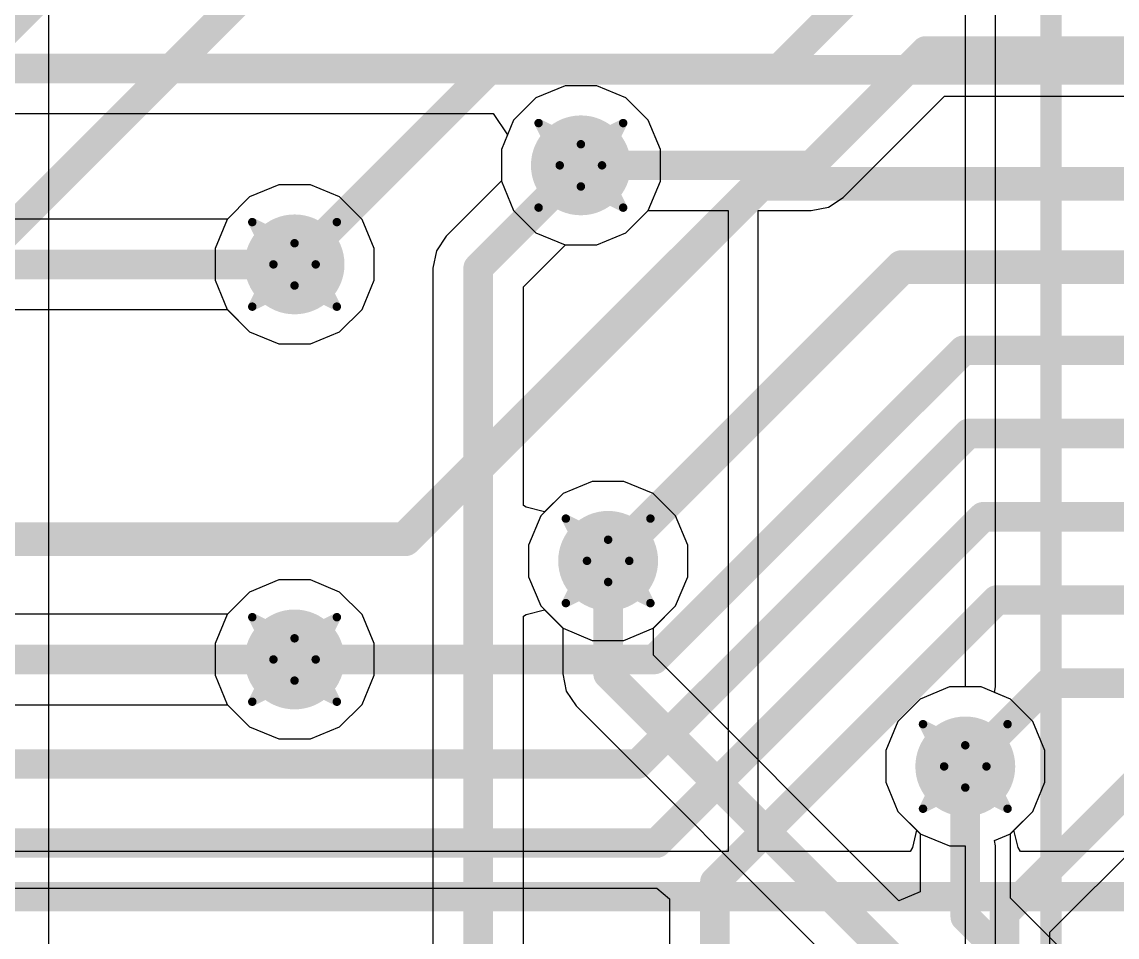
# Model space of a CAD drawing. Header units: inches. Extents: x -3 to 289, y -11 to 89.
# Drawn here: x 54.1 to 60.68, y 19.19 to 24.69 of the extents above; entities that cross this region are included whole.
import ezdxf

# ---------------------------------------------------------------- set-up
doc = ezdxf.new("R2010")
doc.units = ezdxf.units.IN
for name, color, linetype in [('Bottom Layer', 5, 'Continuous'), ('Drill Drawing', 1, 'Continuous'), ('Layer 1', 16, 'Continuous'), ('Layer 2', 76, 'Continuous'), ('Top Layer', 1, 'Continuous'), ('Top Overlay', 2, 'Continuous'), ('Via Holes', 16, 'Continuous')]:
    doc.layers.add(name, color=color, linetype=linetype)

# ---------------------------------------------------------------- blocks, each defined once
blk = doc.blocks.new('693071010811_2')
at = {"layer": 'Top Overlay'}
blk.add_lwpolyline([(-7.025, 7.175, 0.127, 0.127, 0), (-7.025, -4.9439, 0.127, 0.127, 0)], format="xyseb", dxfattribs=at)

msp = doc.modelspace()

# ---------------------------------------------------------------- hatches: boundary and pattern name
at = {"layer": 'Bottom Layer'}
h = msp.add_hatch(color=5, dxfattribs=at)
edge = h.paths.add_edge_path()
edge.add_arc((57.4549, 23.8268), 0.3, 0, 360)
h = msp.add_hatch(color=5, dxfattribs=at)
edge = h.paths.add_edge_path()
edge.add_arc((55.735, 23.2318), 0.3, 0, 360)
h = msp.add_hatch(color=5, dxfattribs=at)
edge = h.paths.add_edge_path()
edge.add_arc((57.6186, 21.4506), 0.3, 0, 360)
h = msp.add_hatch(color=5, dxfattribs=at)
edge = h.paths.add_edge_path()
edge.add_arc((55.735, 20.8583), 0.3, 0, 360)
h = msp.add_hatch(color=5, dxfattribs=at)
edge = h.paths.add_edge_path()
edge.add_arc((59.764, 20.2155), 0.3, 0, 360)
at = {"layer": 'Layer 1'}
h = msp.add_hatch(color=16, dxfattribs=at)
edge = h.paths.add_edge_path()
edge.add_arc((57.4549, 23.8268), 0.3, 0, 360)
h = msp.add_hatch(color=16, dxfattribs=at)
edge = h.paths.add_edge_path()
edge.add_arc((55.735, 23.2318), 0.3, 0, 360)
h = msp.add_hatch(color=16, dxfattribs=at)
edge = h.paths.add_edge_path()
edge.add_arc((57.6186, 21.4506), 0.3, 0, 360)
h = msp.add_hatch(color=16, dxfattribs=at)
edge = h.paths.add_edge_path()
edge.add_arc((55.735, 20.8583), 0.3, 0, 360)
h = msp.add_hatch(color=16, dxfattribs=at)
edge = h.paths.add_edge_path()
edge.add_arc((59.764, 20.2155), 0.3, 0, 360)
at = {"layer": 'Layer 2'}
h = msp.add_hatch(color=76, dxfattribs=at)
edge = h.paths.add_edge_path()
edge.add_arc((57.4549, 23.8268), 0.3, 0, 360)
h = msp.add_hatch(color=76, dxfattribs=at)
edge = h.paths.add_edge_path()
edge.add_arc((55.735, 23.2318), 0.3, 0, 360)
h = msp.add_hatch(color=76, dxfattribs=at)
edge = h.paths.add_edge_path()
edge.add_arc((57.6186, 21.4506), 0.3, 0, 360)
h = msp.add_hatch(color=76, dxfattribs=at)
edge = h.paths.add_edge_path()
edge.add_arc((55.735, 20.8583), 0.3, 0, 360)
h = msp.add_hatch(color=76, dxfattribs=at)
edge = h.paths.add_edge_path()
edge.add_arc((59.764, 20.2155), 0.3, 0, 360)
at = {"layer": 'Top Layer'}
h = msp.add_hatch(color=1, dxfattribs=at)
edge = h.paths.add_edge_path()
edge.add_arc((57.4549, 23.8268), 0.3, 0, 360)
h = msp.add_hatch(color=1, dxfattribs=at)
edge = h.paths.add_edge_path()
edge.add_arc((55.735, 23.2318), 0.3, 0, 360)
h = msp.add_hatch(color=1, dxfattribs=at)
edge = h.paths.add_edge_path()
edge.add_arc((57.6186, 21.4506), 0.3, 0, 360)
h = msp.add_hatch(color=1, dxfattribs=at)
edge = h.paths.add_edge_path()
edge.add_arc((55.735, 20.8583), 0.3, 0, 360)
h = msp.add_hatch(color=1, dxfattribs=at)
edge = h.paths.add_edge_path()
edge.add_arc((59.764, 20.2155), 0.3, 0, 360)
at = {"layer": 'Via Holes'}
h = msp.add_hatch(color=7, dxfattribs=at)
edge = h.paths.add_edge_path()
edge.add_arc((57.4549, 23.8268), 0.15, 0, 360)
h = msp.add_hatch(color=7, dxfattribs=at)
edge = h.paths.add_edge_path()
edge.add_arc((55.735, 23.2318), 0.15, 0, 360)
h = msp.add_hatch(color=7, dxfattribs=at)
edge = h.paths.add_edge_path()
edge.add_arc((57.6186, 21.4506), 0.15, 0, 360)
h = msp.add_hatch(color=7, dxfattribs=at)
edge = h.paths.add_edge_path()
edge.add_arc((55.735, 20.8583), 0.15, 0, 360)
h = msp.add_hatch(color=7, dxfattribs=at)
edge = h.paths.add_edge_path()
edge.add_arc((59.764, 20.2155), 0.15, 0, 360)

# ---------------------------------------------------------------- linework, layer by layer
at = {"layer": 'Bottom Layer'}
for p, q in [((59.0313, 23.6345), (59.6387, 24.2419)), ((59.6387, 24.2419), (66.8904, 24.2419)), ((8.6649, 24.1375), (56.929, 24.1375)), ((56.929, 24.1375), (57.0139, 24.0105)), ((57.0139, 24.0105), (56.9771, 23.9218)), ((56.9771, 23.9218), (56.9771, 23.7318)), ((55.64, 23.7096), (55.4644, 23.6368)), ((55.8301, 23.7096), (55.64, 23.7096)), ((56.0057, 23.6368), (55.8301, 23.7096)), ((56.9771, 23.7318), (57.0499, 23.5561)), ((55.4644, 23.6368), (55.3313, 23.5037)), ((56.1401, 23.5024), (56.0057, 23.6368)), ((58.943, 23.5756), (59.0313, 23.6345)), ((57.0499, 23.5561), (57.1843, 23.4217)), ((57.7256, 23.4217), (57.8587, 23.5549)), ((57.8587, 23.5549), (58.339, 23.5549)), ((58.339, 23.5549), (58.339, 19.7052)), ((58.5202, 19.7052), (58.5202, 23.5549)), ((58.5202, 23.5549), (58.839, 23.5549)), ((58.839, 23.5549), (58.943, 23.5756)), ((55.3313, 23.5037), (16.4567, 23.5037)), ((56.2128, 23.3268), (56.1401, 23.5024)), ((57.1843, 23.4217), (57.3599, 23.349)), ((57.55, 23.349), (57.7256, 23.4217)), ((56.2128, 23.1367), (56.2128, 23.3268)), ((57.3599, 23.349), (57.55, 23.349)), ((56.1401, 22.9611), (56.2128, 23.1367)), ((16.5694, 22.9598), (55.3313, 22.9598)), ((55.3313, 22.9598), (55.4644, 22.8267)), ((56.0057, 22.8267), (56.1401, 22.9611)), ((55.4644, 22.8267), (55.64, 22.754)), ((55.8301, 22.754), (56.0057, 22.8267)), ((55.64, 22.754), (55.8301, 22.754)), ((57.5235, 21.9284), (57.3479, 21.8556)), ((57.7136, 21.9284), (57.5235, 21.9284)), ((57.8892, 21.8556), (57.7136, 21.9284)), ((57.3479, 21.8556), (57.2135, 21.7212)), ((58.0236, 21.7212), (57.8892, 21.8556)), ((57.2135, 21.7212), (57.1408, 21.5456)), ((58.0964, 21.5456), (58.0236, 21.7212)), ((57.1408, 21.5456), (57.1408, 21.3556)), ((58.0964, 21.3556), (58.0964, 21.5456)), ((55.64, 21.3361), (55.4644, 21.2634)), ((55.8301, 21.3361), (55.64, 21.3361)), ((56.0057, 21.2634), (55.8301, 21.3361)), ((57.1408, 21.3556), (57.2135, 21.1799)), ((58.0236, 21.1799), (58.0964, 21.3556)), ((55.4644, 21.2634), (55.33, 21.129)), ((56.1401, 21.129), (56.0057, 21.2634)), ((55.33, 21.129), (55.2572, 20.9534)), ((56.2128, 20.9534), (56.1401, 21.129)), ((57.2135, 21.1799), (57.3479, 21.0455)), ((57.8892, 21.0455), (58.0236, 21.1799)), ((57.3479, 21.0455), (57.5235, 20.9728)), ((57.7136, 20.9728), (57.8892, 21.0455)), ((55.2572, 20.9534), (55.2572, 20.7633)), ((56.2128, 20.7633), (56.2128, 20.9534)), ((57.5235, 20.9728), (57.7136, 20.9728)), ((55.2572, 20.7633), (55.33, 20.5877)), ((56.1401, 20.5877), (56.2128, 20.7633)), ((59.6689, 20.6933), (59.4933, 20.6206)), ((59.859, 20.6933), (59.6689, 20.6933)), ((60.0346, 20.6206), (59.859, 20.6933)), ((59.4933, 20.6206), (59.3589, 20.4862)), ((60.169, 20.4862), (60.0346, 20.6206)), ((55.33, 20.5877), (55.4644, 20.4533)), ((56.0057, 20.4533), (56.1401, 20.5877)), ((59.3589, 20.4862), (59.2862, 20.3106)), ((60.2418, 20.3106), (60.169, 20.4862)), ((55.4644, 20.4533), (55.64, 20.3805)), ((55.8301, 20.3805), (56.0057, 20.4533)), ((55.64, 20.3805), (55.8301, 20.3805)), ((59.2862, 20.3106), (59.2862, 20.1205)), ((60.2418, 20.1205), (60.2418, 20.3106)), ((59.2862, 20.1205), (59.3589, 19.9449)), ((60.169, 19.9449), (60.2418, 20.1205)), ((59.3589, 19.9449), (59.4715, 19.8322)), ((60.0564, 19.8322), (60.169, 19.9449)), ((59.4715, 19.8322), (59.4466, 19.7295)), ((60.0813, 19.7295), (60.0564, 19.8322)), ((58.339, 19.7052), (24.0739, 19.7052)), ((59.4326, 19.7052), (58.5202, 19.7052)), ((59.4466, 19.7295), (59.4326, 19.7052)), ((60.0953, 19.7052), (60.0813, 19.7295)), ((64.4349, 19.7052), (60.0953, 19.7052))]:
    msp.add_line(p, q, dxfattribs=at)
for points in [[(58.6465, 24.4094, 0.1778, 0.1778, 0), (61.1216, 26.8845, 0.1778, 0.1778, 0)], [(58.839, 23.8268, 0.1778, 0.1778, 0), (59.526, 24.5139, 0.1778, 0.1778, 0)], [(59.526, 24.5139, 0.1778, 0.1778, 0), (67.2942, 24.5139, 0.1778, 0.1778, 0)], [(8.2611, 24.4094, 0.1778, 0.1778, 0), (58.6465, 24.4094, 0.1778, 0.1778, 0)], [(57.4549, 23.8268, 0.1778, 0.1778, 0), (58.839, 23.8268, 0.1778, 0.1778, 0)], [(16.4567, 23.2318, 0.1778, 0.1778, 0), (55.735, 23.2318, 0.1778, 0.1778, 0)], [(23.6701, 19.4333, 0.1778, 0.1778, 0), (64.5476, 19.4333, 0.1778, 0.1778, 0)]]:
    msp.add_lwpolyline(points, format="xyseb", dxfattribs=at)
for points in [[(59.4816, 24.5139, 0.0889, 0.0889, 1), (59.5705, 24.5139, 0.0889, 0.0889, 1)], [(59.4816, 24.5139, 0.0889, 0.0889, 1), (59.5705, 24.5139, 0.0889, 0.0889, 1)], [(58.6021, 24.4094, 0.0889, 0.0889, 1), (58.691, 24.4094, 0.0889, 0.0889, 1)], [(58.6021, 24.4094, 0.0889, 0.0889, 1), (58.691, 24.4094, 0.0889, 0.0889, 1)], [(57.4105, 23.8268, 0.0889, 0.0889, 1), (57.4994, 23.8268, 0.0889, 0.0889, 1)], [(58.7945, 23.8268, 0.0889, 0.0889, 1), (58.8834, 23.8268, 0.0889, 0.0889, 1)], [(58.7945, 23.8268, 0.0889, 0.0889, 1), (58.8834, 23.8268, 0.0889, 0.0889, 1)], [(55.6906, 23.2318, 0.0889, 0.0889, 1), (55.7795, 23.2318, 0.0889, 0.0889, 1)]]:
    msp.add_lwpolyline(points, format="xyseb", close=True, dxfattribs=at)
at = {"layer": 'Drill Drawing'}
for points in [[(57.2009, 24.0808, 0.0508, 0.0508, 0), (57.4549, 23.9538, 0.0508, 0.0508, 0)], [(57.2009, 24.0808, 0.0508, 0.0508, 0), (57.3279, 23.8268, 0.0508, 0.0508, 0)], [(57.4549, 23.9538, 0.0508, 0.0508, 0), (57.7089, 24.0808, 0.0508, 0.0508, 0)], [(57.5819, 23.8268, 0.0508, 0.0508, 0), (57.7089, 24.0808, 0.0508, 0.0508, 0)], [(57.2009, 23.5728, 0.0508, 0.0508, 0), (57.3279, 23.8268, 0.0508, 0.0508, 0)], [(57.5819, 23.8268, 0.0508, 0.0508, 0), (57.7089, 23.5728, 0.0508, 0.0508, 0)], [(57.2009, 23.5728, 0.0508, 0.0508, 0), (57.4549, 23.6998, 0.0508, 0.0508, 0)], [(57.4549, 23.6998, 0.0508, 0.0508, 0), (57.7089, 23.5728, 0.0508, 0.0508, 0)], [(55.481, 23.4858, 0.0508, 0.0508, 0), (55.735, 23.3588, 0.0508, 0.0508, 0)], [(55.481, 23.4858, 0.0508, 0.0508, 0), (55.608, 23.2318, 0.0508, 0.0508, 0)], [(55.735, 23.3588, 0.0508, 0.0508, 0), (55.989, 23.4858, 0.0508, 0.0508, 0)], [(55.862, 23.2318, 0.0508, 0.0508, 0), (55.989, 23.4858, 0.0508, 0.0508, 0)], [(55.481, 22.9778, 0.0508, 0.0508, 0), (55.608, 23.2318, 0.0508, 0.0508, 0)], [(55.862, 23.2318, 0.0508, 0.0508, 0), (55.989, 22.9778, 0.0508, 0.0508, 0)], [(55.481, 22.9778, 0.0508, 0.0508, 0), (55.735, 23.1048, 0.0508, 0.0508, 0)], [(55.735, 23.1048, 0.0508, 0.0508, 0), (55.989, 22.9778, 0.0508, 0.0508, 0)], [(57.3646, 21.7046, 0.0508, 0.0508, 0), (57.6186, 21.5776, 0.0508, 0.0508, 0)], [(57.3646, 21.7046, 0.0508, 0.0508, 0), (57.4916, 21.4506, 0.0508, 0.0508, 0)], [(57.6186, 21.5776, 0.0508, 0.0508, 0), (57.8726, 21.7046, 0.0508, 0.0508, 0)], [(57.7456, 21.4506, 0.0508, 0.0508, 0), (57.8726, 21.7046, 0.0508, 0.0508, 0)], [(57.3646, 21.1966, 0.0508, 0.0508, 0), (57.4916, 21.4506, 0.0508, 0.0508, 0)], [(57.7456, 21.4506, 0.0508, 0.0508, 0), (57.8726, 21.1966, 0.0508, 0.0508, 0)], [(57.3646, 21.1966, 0.0508, 0.0508, 0), (57.6186, 21.3236, 0.0508, 0.0508, 0)], [(57.6186, 21.3236, 0.0508, 0.0508, 0), (57.8726, 21.1966, 0.0508, 0.0508, 0)], [(55.481, 21.1123, 0.0508, 0.0508, 0), (55.735, 20.9853, 0.0508, 0.0508, 0)], [(55.481, 21.1123, 0.0508, 0.0508, 0), (55.608, 20.8583, 0.0508, 0.0508, 0)], [(55.735, 20.9853, 0.0508, 0.0508, 0), (55.989, 21.1123, 0.0508, 0.0508, 0)], [(55.862, 20.8583, 0.0508, 0.0508, 0), (55.989, 21.1123, 0.0508, 0.0508, 0)], [(55.481, 20.6043, 0.0508, 0.0508, 0), (55.608, 20.8583, 0.0508, 0.0508, 0)], [(55.862, 20.8583, 0.0508, 0.0508, 0), (55.989, 20.6043, 0.0508, 0.0508, 0)], [(55.481, 20.6043, 0.0508, 0.0508, 0), (55.735, 20.7313, 0.0508, 0.0508, 0)], [(55.735, 20.7313, 0.0508, 0.0508, 0), (55.989, 20.6043, 0.0508, 0.0508, 0)], [(59.51, 20.4695, 0.0508, 0.0508, 0), (59.764, 20.3425, 0.0508, 0.0508, 0)], [(59.51, 20.4695, 0.0508, 0.0508, 0), (59.637, 20.2155, 0.0508, 0.0508, 0)], [(59.764, 20.3425, 0.0508, 0.0508, 0), (60.018, 20.4695, 0.0508, 0.0508, 0)], [(59.891, 20.2155, 0.0508, 0.0508, 0), (60.018, 20.4695, 0.0508, 0.0508, 0)], [(59.51, 19.9615, 0.0508, 0.0508, 0), (59.637, 20.2155, 0.0508, 0.0508, 0)], [(59.891, 20.2155, 0.0508, 0.0508, 0), (60.018, 19.9615, 0.0508, 0.0508, 0)], [(59.51, 19.9615, 0.0508, 0.0508, 0), (59.764, 20.0885, 0.0508, 0.0508, 0)], [(59.764, 20.0885, 0.0508, 0.0508, 0), (60.018, 19.9615, 0.0508, 0.0508, 0)]]:
    msp.add_lwpolyline(points, format="xyseb", dxfattribs=at)
for points in [[(57.1882, 24.0808, 0.0254, 0.0254, 1), (57.2136, 24.0808, 0.0254, 0.0254, 1)], [(57.1882, 24.0808, 0.0254, 0.0254, 1), (57.2136, 24.0808, 0.0254, 0.0254, 1)], [(57.6962, 24.0808, 0.0254, 0.0254, 1), (57.7216, 24.0808, 0.0254, 0.0254, 1)], [(57.6962, 24.0808, 0.0254, 0.0254, 1), (57.7216, 24.0808, 0.0254, 0.0254, 1)], [(57.4422, 23.9538, 0.0254, 0.0254, 1), (57.4676, 23.9538, 0.0254, 0.0254, 1)], [(57.4422, 23.9538, 0.0254, 0.0254, 1), (57.4676, 23.9538, 0.0254, 0.0254, 1)], [(57.3152, 23.8268, 0.0254, 0.0254, 1), (57.3406, 23.8268, 0.0254, 0.0254, 1)], [(57.3152, 23.8268, 0.0254, 0.0254, 1), (57.3406, 23.8268, 0.0254, 0.0254, 1)], [(57.5692, 23.8268, 0.0254, 0.0254, 1), (57.5946, 23.8268, 0.0254, 0.0254, 1)], [(57.5692, 23.8268, 0.0254, 0.0254, 1), (57.5946, 23.8268, 0.0254, 0.0254, 1)], [(57.4422, 23.6998, 0.0254, 0.0254, 1), (57.4676, 23.6998, 0.0254, 0.0254, 1)], [(57.4422, 23.6998, 0.0254, 0.0254, 1), (57.4676, 23.6998, 0.0254, 0.0254, 1)], [(57.1882, 23.5728, 0.0254, 0.0254, 1), (57.2136, 23.5728, 0.0254, 0.0254, 1)], [(57.1882, 23.5728, 0.0254, 0.0254, 1), (57.2136, 23.5728, 0.0254, 0.0254, 1)], [(57.6962, 23.5728, 0.0254, 0.0254, 1), (57.7216, 23.5728, 0.0254, 0.0254, 1)], [(57.6962, 23.5728, 0.0254, 0.0254, 1), (57.7216, 23.5728, 0.0254, 0.0254, 1)], [(55.4683, 23.4858, 0.0254, 0.0254, 1), (55.4937, 23.4858, 0.0254, 0.0254, 1)], [(55.4683, 23.4858, 0.0254, 0.0254, 1), (55.4937, 23.4858, 0.0254, 0.0254, 1)], [(55.9763, 23.4858, 0.0254, 0.0254, 1), (56.0017, 23.4858, 0.0254, 0.0254, 1)], [(55.9763, 23.4858, 0.0254, 0.0254, 1), (56.0017, 23.4858, 0.0254, 0.0254, 1)], [(55.7223, 23.3588, 0.0254, 0.0254, 1), (55.7477, 23.3588, 0.0254, 0.0254, 1)], [(55.7223, 23.3588, 0.0254, 0.0254, 1), (55.7477, 23.3588, 0.0254, 0.0254, 1)], [(55.5953, 23.2318, 0.0254, 0.0254, 1), (55.6207, 23.2318, 0.0254, 0.0254, 1)], [(55.5953, 23.2318, 0.0254, 0.0254, 1), (55.6207, 23.2318, 0.0254, 0.0254, 1)], [(55.8493, 23.2318, 0.0254, 0.0254, 1), (55.8747, 23.2318, 0.0254, 0.0254, 1)], [(55.8493, 23.2318, 0.0254, 0.0254, 1), (55.8747, 23.2318, 0.0254, 0.0254, 1)], [(55.7223, 23.1048, 0.0254, 0.0254, 1), (55.7477, 23.1048, 0.0254, 0.0254, 1)], [(55.7223, 23.1048, 0.0254, 0.0254, 1), (55.7477, 23.1048, 0.0254, 0.0254, 1)], [(55.4683, 22.9778, 0.0254, 0.0254, 1), (55.4937, 22.9778, 0.0254, 0.0254, 1)], [(55.4683, 22.9778, 0.0254, 0.0254, 1), (55.4937, 22.9778, 0.0254, 0.0254, 1)], [(55.9763, 22.9778, 0.0254, 0.0254, 1), (56.0017, 22.9778, 0.0254, 0.0254, 1)], [(55.9763, 22.9778, 0.0254, 0.0254, 1), (56.0017, 22.9778, 0.0254, 0.0254, 1)], [(57.3519, 21.7046, 0.0254, 0.0254, 1), (57.3773, 21.7046, 0.0254, 0.0254, 1)], [(57.3519, 21.7046, 0.0254, 0.0254, 1), (57.3773, 21.7046, 0.0254, 0.0254, 1)], [(57.8599, 21.7046, 0.0254, 0.0254, 1), (57.8853, 21.7046, 0.0254, 0.0254, 1)], [(57.8599, 21.7046, 0.0254, 0.0254, 1), (57.8853, 21.7046, 0.0254, 0.0254, 1)], [(57.6059, 21.5776, 0.0254, 0.0254, 1), (57.6313, 21.5776, 0.0254, 0.0254, 1)], [(57.6059, 21.5776, 0.0254, 0.0254, 1), (57.6313, 21.5776, 0.0254, 0.0254, 1)], [(57.4789, 21.4506, 0.0254, 0.0254, 1), (57.5043, 21.4506, 0.0254, 0.0254, 1)], [(57.4789, 21.4506, 0.0254, 0.0254, 1), (57.5043, 21.4506, 0.0254, 0.0254, 1)], [(57.7329, 21.4506, 0.0254, 0.0254, 1), (57.7583, 21.4506, 0.0254, 0.0254, 1)], [(57.7329, 21.4506, 0.0254, 0.0254, 1), (57.7583, 21.4506, 0.0254, 0.0254, 1)], [(57.6059, 21.3236, 0.0254, 0.0254, 1), (57.6313, 21.3236, 0.0254, 0.0254, 1)], [(57.6059, 21.3236, 0.0254, 0.0254, 1), (57.6313, 21.3236, 0.0254, 0.0254, 1)], [(57.3519, 21.1966, 0.0254, 0.0254, 1), (57.3773, 21.1966, 0.0254, 0.0254, 1)], [(57.3519, 21.1966, 0.0254, 0.0254, 1), (57.3773, 21.1966, 0.0254, 0.0254, 1)], [(57.8599, 21.1966, 0.0254, 0.0254, 1), (57.8853, 21.1966, 0.0254, 0.0254, 1)], [(57.8599, 21.1966, 0.0254, 0.0254, 1), (57.8853, 21.1966, 0.0254, 0.0254, 1)], [(55.4683, 21.1123, 0.0254, 0.0254, 1), (55.4937, 21.1123, 0.0254, 0.0254, 1)], [(55.4683, 21.1123, 0.0254, 0.0254, 1), (55.4937, 21.1123, 0.0254, 0.0254, 1)], [(55.9763, 21.1123, 0.0254, 0.0254, 1), (56.0017, 21.1123, 0.0254, 0.0254, 1)], [(55.9763, 21.1123, 0.0254, 0.0254, 1), (56.0017, 21.1123, 0.0254, 0.0254, 1)], [(55.7223, 20.9853, 0.0254, 0.0254, 1), (55.7477, 20.9853, 0.0254, 0.0254, 1)], [(55.7223, 20.9853, 0.0254, 0.0254, 1), (55.7477, 20.9853, 0.0254, 0.0254, 1)], [(55.5953, 20.8583, 0.0254, 0.0254, 1), (55.6207, 20.8583, 0.0254, 0.0254, 1)], [(55.5953, 20.8583, 0.0254, 0.0254, 1), (55.6207, 20.8583, 0.0254, 0.0254, 1)], [(55.8493, 20.8583, 0.0254, 0.0254, 1), (55.8747, 20.8583, 0.0254, 0.0254, 1)], [(55.8493, 20.8583, 0.0254, 0.0254, 1), (55.8747, 20.8583, 0.0254, 0.0254, 1)], [(55.7223, 20.7313, 0.0254, 0.0254, 1), (55.7477, 20.7313, 0.0254, 0.0254, 1)], [(55.7223, 20.7313, 0.0254, 0.0254, 1), (55.7477, 20.7313, 0.0254, 0.0254, 1)], [(55.4683, 20.6043, 0.0254, 0.0254, 1), (55.4937, 20.6043, 0.0254, 0.0254, 1)], [(55.4683, 20.6043, 0.0254, 0.0254, 1), (55.4937, 20.6043, 0.0254, 0.0254, 1)], [(55.9763, 20.6043, 0.0254, 0.0254, 1), (56.0017, 20.6043, 0.0254, 0.0254, 1)], [(55.9763, 20.6043, 0.0254, 0.0254, 1), (56.0017, 20.6043, 0.0254, 0.0254, 1)], [(59.4973, 20.4695, 0.0254, 0.0254, 1), (59.5227, 20.4695, 0.0254, 0.0254, 1)], [(59.4973, 20.4695, 0.0254, 0.0254, 1), (59.5227, 20.4695, 0.0254, 0.0254, 1)], [(60.0053, 20.4695, 0.0254, 0.0254, 1), (60.0307, 20.4695, 0.0254, 0.0254, 1)], [(60.0053, 20.4695, 0.0254, 0.0254, 1), (60.0307, 20.4695, 0.0254, 0.0254, 1)], [(59.7513, 20.3425, 0.0254, 0.0254, 1), (59.7767, 20.3425, 0.0254, 0.0254, 1)], [(59.7513, 20.3425, 0.0254, 0.0254, 1), (59.7767, 20.3425, 0.0254, 0.0254, 1)], [(59.6243, 20.2155, 0.0254, 0.0254, 1), (59.6497, 20.2155, 0.0254, 0.0254, 1)], [(59.6243, 20.2155, 0.0254, 0.0254, 1), (59.6497, 20.2155, 0.0254, 0.0254, 1)], [(59.8783, 20.2155, 0.0254, 0.0254, 1), (59.9037, 20.2155, 0.0254, 0.0254, 1)], [(59.8783, 20.2155, 0.0254, 0.0254, 1), (59.9037, 20.2155, 0.0254, 0.0254, 1)], [(59.7513, 20.0885, 0.0254, 0.0254, 1), (59.7767, 20.0885, 0.0254, 0.0254, 1)], [(59.7513, 20.0885, 0.0254, 0.0254, 1), (59.7767, 20.0885, 0.0254, 0.0254, 1)], [(59.4973, 19.9615, 0.0254, 0.0254, 1), (59.5227, 19.9615, 0.0254, 0.0254, 1)], [(59.4973, 19.9615, 0.0254, 0.0254, 1), (59.5227, 19.9615, 0.0254, 0.0254, 1)], [(60.0053, 19.9615, 0.0254, 0.0254, 1), (60.0307, 19.9615, 0.0254, 0.0254, 1)], [(60.0053, 19.9615, 0.0254, 0.0254, 1), (60.0307, 19.9615, 0.0254, 0.0254, 1)]]:
    msp.add_lwpolyline(points, format="xyseb", close=True, dxfattribs=at)
at = {"layer": 'Layer 1'}
for p, q in [((57.3599, 24.3046), (57.1843, 24.2318)), ((57.55, 24.3046), (57.3599, 24.3046)), ((57.7256, 24.2318), (57.55, 24.3046)), ((57.1843, 24.2318), (57.0499, 24.0974)), ((57.86, 24.0974), (57.7256, 24.2318)), ((57.0499, 24.0974), (56.9771, 23.9218)), ((57.9327, 23.9218), (57.86, 24.0974)), ((56.9771, 23.9218), (56.9771, 23.7318)), ((57.9327, 23.7318), (57.9327, 23.9218)), ((55.64, 23.7096), (55.4644, 23.6368)), ((55.8301, 23.7096), (55.64, 23.7096)), ((56.0057, 23.6368), (55.8301, 23.7096)), ((56.9771, 23.7318), (57.0499, 23.5561)), ((57.86, 23.5561), (57.9327, 23.7318)), ((55.4644, 23.6368), (55.33, 23.5024)), ((56.1401, 23.5024), (56.0057, 23.6368)), ((57.0499, 23.5561), (57.1843, 23.4217)), ((57.7256, 23.4217), (57.86, 23.5561)), ((55.33, 23.5024), (55.2572, 23.3268)), ((56.2128, 23.3268), (56.1401, 23.5024)), ((57.1843, 23.4217), (57.3599, 23.349)), ((57.55, 23.349), (57.7256, 23.4217)), ((55.2572, 23.3268), (55.2572, 23.1367)), ((56.2128, 23.1367), (56.2128, 23.3268)), ((57.3599, 23.349), (57.55, 23.349)), ((55.2572, 23.1367), (55.33, 22.9611)), ((56.1401, 22.9611), (56.2128, 23.1367)), ((55.33, 22.9611), (55.4644, 22.8267)), ((56.0057, 22.8267), (56.1401, 22.9611)), ((55.4644, 22.8267), (55.64, 22.754)), ((55.8301, 22.754), (56.0057, 22.8267)), ((55.64, 22.754), (55.8301, 22.754)), ((57.5235, 21.9284), (57.3479, 21.8556)), ((57.7136, 21.9284), (57.5235, 21.9284)), ((57.8892, 21.8556), (57.7136, 21.9284)), ((57.3479, 21.8556), (57.2135, 21.7212)), ((58.0236, 21.7212), (57.8892, 21.8556)), ((57.2135, 21.7212), (57.1408, 21.5456)), ((58.0964, 21.5456), (58.0236, 21.7212)), ((57.1408, 21.5456), (57.1408, 21.3556)), ((58.0964, 21.3556), (58.0964, 21.5456)), ((55.64, 21.3361), (55.4644, 21.2634)), ((55.8301, 21.3361), (55.64, 21.3361)), ((56.0057, 21.2634), (55.8301, 21.3361)), ((57.1408, 21.3556), (57.2135, 21.1799)), ((58.0236, 21.1799), (58.0964, 21.3556)), ((55.4644, 21.2634), (55.3313, 21.1302)), ((56.1401, 21.129), (56.0057, 21.2634)), ((55.3313, 21.1302), (52.4795, 21.1302)), ((56.2128, 20.9534), (56.1401, 21.129)), ((57.2135, 21.1799), (57.3467, 21.0468)), ((57.8905, 21.0468), (58.0236, 21.1799)), ((57.3467, 21.0468), (57.3467, 20.771)), ((57.8905, 20.8836), (57.8905, 21.0468)), ((56.2128, 20.7633), (56.2128, 20.9534)), ((59.365, 19.4091), (57.8905, 20.8836)), ((56.1401, 20.5877), (56.2128, 20.7633)), ((57.3467, 20.771), (57.3674, 20.6669)), ((57.3674, 20.6669), (57.4263, 20.5787)), ((59.6689, 20.6933), (59.4933, 20.6206)), ((59.859, 20.6933), (59.6689, 20.6933)), ((60.0346, 20.6206), (59.859, 20.6933)), ((59.4933, 20.6206), (59.3589, 20.4862)), ((60.169, 20.4862), (60.0346, 20.6206)), ((50.5809, 20.5864), (55.3313, 20.5864)), ((55.3313, 20.5864), (55.4644, 20.4533)), ((56.0057, 20.4533), (56.1401, 20.5877)), ((57.4263, 20.5787), (68.5667, 9.4383)), ((59.3589, 20.4862), (59.2862, 20.3106)), ((60.2418, 20.3106), (60.169, 20.4862)), ((55.4644, 20.4533), (55.64, 20.3805)), ((55.8301, 20.3805), (56.0057, 20.4533)), ((55.64, 20.3805), (55.8301, 20.3805)), ((59.2862, 20.3106), (59.2862, 20.1205)), ((60.2418, 20.1205), (60.2418, 20.3106)), ((59.2862, 20.1205), (59.3589, 19.9449)), ((60.169, 19.9449), (60.2418, 20.1205)), ((59.3589, 19.9449), (59.492, 19.8117)), ((60.0359, 19.8117), (60.169, 19.9449)), ((59.492, 19.8117), (59.492, 19.4617)), ((60.0359, 19.424), (60.0359, 19.8117)), ((59.492, 19.4617), (59.365, 19.4091)), ((63.1635, 16.2964), (60.0359, 19.424))]:
    msp.add_line(p, q, dxfattribs=at)
for points in [[(57.6186, 20.771, 0.1778, 0.1778, 0), (57.6186, 21.4506, 0.1778, 0.1778, 0)], [(50.4683, 20.8583, 0.1778, 0.1778, 0), (55.735, 20.8583, 0.1778, 0.1778, 0)], [(57.6186, 20.771, 0.1778, 0.1778, 0), (72.6548, 5.7347, 0.1778, 0.1778, 0)], [(59.764, 19.3114, 0.1778, 0.1778, 0), (59.764, 20.2155, 0.1778, 0.1778, 0)], [(59.764, 19.3114, 0.1778, 0.1778, 0), (72.6294, 6.4459, 0.1778, 0.1778, 0)]]:
    msp.add_lwpolyline(points, format="xyseb", dxfattribs=at)
for points in [[(57.5741, 21.4506, 0.0889, 0.0889, 1), (57.663, 21.4506, 0.0889, 0.0889, 1)], [(55.6906, 20.8583, 0.0889, 0.0889, 1), (55.7795, 20.8583, 0.0889, 0.0889, 1)], [(57.5741, 20.771, 0.0889, 0.0889, 1), (57.663, 20.771, 0.0889, 0.0889, 1)], [(57.5741, 20.771, 0.0889, 0.0889, 1), (57.663, 20.771, 0.0889, 0.0889, 1)], [(59.7195, 20.2155, 0.0889, 0.0889, 1), (59.8084, 20.2155, 0.0889, 0.0889, 1)], [(59.7195, 19.3114, 0.0889, 0.0889, 1), (59.8084, 19.3114, 0.0889, 0.0889, 1)], [(59.7195, 19.3114, 0.0889, 0.0889, 1), (59.8084, 19.3114, 0.0889, 0.0889, 1)]]:
    msp.add_lwpolyline(points, format="xyseb", close=True, dxfattribs=at)
at = {"layer": 'Layer 2'}
for p, q in [((59.764, 32.8311), (59.764, 20.6933)), ((59.9452, 20.6933), (59.9452, 28.9683)), ((54.2588, 18.968), (54.2588, 26.6961)), ((57.3599, 24.3046), (57.1843, 24.2318)), ((57.55, 24.3046), (57.3599, 24.3046)), ((57.7256, 24.2318), (57.55, 24.3046)), ((57.1843, 24.2318), (57.0499, 24.0974)), ((57.86, 24.0974), (57.7256, 24.2318)), ((57.0499, 24.0974), (56.9771, 23.9218)), ((57.9327, 23.9218), (57.86, 24.0974)), ((56.9771, 23.9218), (56.9771, 23.7336)), ((57.9327, 23.7318), (57.9327, 23.9218)), ((55.64, 23.7096), (55.4644, 23.6368)), ((55.8301, 23.7096), (55.64, 23.7096)), ((56.0057, 23.6368), (55.8301, 23.7096)), ((56.9771, 23.7336), (56.6459, 23.4023)), ((57.86, 23.5561), (57.9327, 23.7318)), ((55.4644, 23.6368), (55.33, 23.5024)), ((56.1401, 23.5024), (56.0057, 23.6368)), ((57.7256, 23.4217), (57.86, 23.5561)), ((55.33, 23.5024), (55.2572, 23.3268)), ((56.2128, 23.3268), (56.1401, 23.5024)), ((57.55, 23.349), (57.7256, 23.4217)), ((56.6459, 23.4023), (56.5869, 23.3141)), ((55.2572, 23.3268), (55.2572, 23.1367)), ((56.2128, 23.1367), (56.2128, 23.3268)), ((56.5869, 23.3141), (56.5662, 23.21)), ((57.1101, 23.0974), (57.3617, 23.349)), ((57.3617, 23.349), (57.55, 23.349)), ((56.5662, 23.21), (56.5662, 17.0184)), ((55.2572, 23.1367), (55.33, 22.9611)), ((56.1401, 22.9611), (56.2128, 23.1367)), ((57.1101, 21.7837), (57.1101, 23.0974)), ((55.33, 22.9611), (55.4644, 22.8267)), ((56.0057, 22.8267), (56.1401, 22.9611)), ((55.4644, 22.8267), (55.64, 22.754)), ((55.8301, 22.754), (56.0057, 22.8267)), ((55.64, 22.754), (55.8301, 22.754)), ((57.5235, 21.9284), (57.3479, 21.8556)), ((57.7136, 21.9284), (57.5235, 21.9284)), ((57.8892, 21.8556), (57.7136, 21.9284)), ((57.3479, 21.8556), (57.2371, 21.7448)), ((58.0236, 21.7212), (57.8892, 21.8556)), ((57.1265, 21.7738), (57.1101, 21.7837)), ((57.2371, 21.7448), (57.1265, 21.7738)), ((58.0964, 21.5456), (58.0236, 21.7212)), ((58.0964, 21.3556), (58.0964, 21.5456)), ((55.64, 21.3361), (55.4644, 21.2634)), ((55.8301, 21.3361), (55.64, 21.3361)), ((56.0057, 21.2634), (55.8301, 21.3361)), ((58.0236, 21.1799), (58.0964, 21.3556)), ((55.4644, 21.2634), (55.33, 21.129)), ((56.1401, 21.129), (56.0057, 21.2634)), ((55.33, 21.129), (55.2572, 20.9534)), ((56.2128, 20.9534), (56.1401, 21.129)), ((57.1101, 21.1174), (57.1265, 21.1274)), ((57.1265, 21.1274), (57.2371, 21.1564)), ((57.2371, 21.1564), (57.3479, 21.0455)), ((57.8892, 21.0455), (58.0236, 21.1799)), ((57.1101, 16.2013), (57.1101, 21.1174)), ((57.3479, 21.0455), (57.5235, 20.9728)), ((57.7136, 20.9728), (57.8892, 21.0455)), ((55.2572, 20.9534), (55.2572, 20.7633)), ((56.2128, 20.7633), (56.2128, 20.9534)), ((57.5235, 20.9728), (57.7136, 20.9728)), ((55.2572, 20.7633), (55.33, 20.5877)), ((56.1401, 20.5877), (56.2128, 20.7633)), ((59.6689, 20.6933), (59.4933, 20.6206)), ((59.764, 20.6933), (59.6689, 20.6933)), ((59.9387, 20.6603), (59.9452, 20.6933)), ((60.0346, 20.6206), (59.9387, 20.6603)), ((59.4933, 20.6206), (59.3589, 20.4862)), ((60.169, 20.4862), (60.0346, 20.6206)), ((55.33, 20.5877), (55.4644, 20.4533)), ((56.0057, 20.4533), (56.1401, 20.5877)), ((59.3589, 20.4862), (59.2862, 20.3106)), ((60.2418, 20.3106), (60.169, 20.4862)), ((55.4644, 20.4533), (55.64, 20.3805)), ((55.8301, 20.3805), (56.0057, 20.4533)), ((55.64, 20.3805), (55.8301, 20.3805)), ((59.2862, 20.3106), (59.2862, 20.1205)), ((60.2418, 20.1205), (60.2418, 20.3106)), ((59.2862, 20.1205), (59.3589, 19.9449)), ((60.169, 19.9449), (60.2418, 20.1205)), ((59.3589, 19.9449), (59.4933, 19.8105)), ((60.0346, 19.8105), (60.169, 19.9449)), ((59.4933, 19.8105), (59.6689, 19.7377)), ((59.9387, 19.7707), (60.0346, 19.8105)), ((59.6689, 19.7377), (59.764, 19.7377)), ((59.764, 19.7377), (59.764, 15.3606)), ((59.9452, 19.7377), (59.9387, 19.7707)), ((59.9452, 15.3606), (59.9452, 19.7377))]:
    msp.add_line(p, q, dxfattribs=at)
for points in [[(56.8382, 23.21, 0.1778, 0.1778, 0), (57.4549, 23.8268, 0.1778, 0.1778, 0)], [(56.8382, 9.3741, 0.1778, 0.1778, 0), (56.8382, 23.21, 0.1778, 0.1778, 0)]]:
    msp.add_lwpolyline(points, format="xyseb", dxfattribs=at)
for points in [[(57.4105, 23.8268, 0.0889, 0.0889, 1), (57.4994, 23.8268, 0.0889, 0.0889, 1)], [(56.7937, 23.21, 0.0889, 0.0889, 1), (56.8826, 23.21, 0.0889, 0.0889, 1)], [(56.7937, 23.21, 0.0889, 0.0889, 1), (56.8826, 23.21, 0.0889, 0.0889, 1)]]:
    msp.add_lwpolyline(points, format="xyseb", close=True, dxfattribs=at)
at = {"layer": 'Top Layer'}
for p, q in [((60.2715, 19.2191), (60.955, 19.9027)), ((28.2778, 19.4836), (57.9111, 19.4836)), ((57.9111, 19.4836), (57.9881, 19.4204)), ((57.9881, 19.4204), (57.9881, 18.7526)), ((60.2715, 14.6983), (60.2715, 19.2191))]:
    msp.add_line(p, q, dxfattribs=at)
for points in [[(52.0109, 22.6424, 0.1778, 0.1778, 0), (55.0181, 25.6496, 0.1778, 0.1778, 0)], [(52.7378, 22.1528, 0.1778, 0.1778, 0), (55.7865, 25.2016, 0.1778, 0.1778, 0)], [(55.735, 23.2318, 0.1778, 0.1778, 0), (56.9038, 24.4005, 0.1778, 0.1778, 0)], [(56.9038, 24.4005, 0.1778, 0.1778, 0), (62.1626, 24.4005, 0.1778, 0.1778, 0)], [(56.3982, 21.5805, 0.2032, 0.2032, 0), (58.5332, 23.7155, 0.2032, 0.2032, 0)], [(58.5332, 23.7155, 0.2032, 0.2032, 0), (61.6989, 23.7155, 0.2032, 0.2032, 0)], [(57.6186, 21.4506, 0.2032, 0.2032, 0), (59.3835, 23.2155, 0.2032, 0.2032, 0)], [(59.3835, 23.2155, 0.2032, 0.2032, 0), (61.4776, 23.2155, 0.2032, 0.2032, 0)], [(57.8956, 20.8583, 0.1778, 0.1778, 0), (59.7528, 22.7155, 0.1778, 0.1778, 0)], [(59.7528, 22.7155, 0.1778, 0.1778, 0), (61.4776, 22.7155, 0.1778, 0.1778, 0)], [(57.7977, 20.2304, 0.1778, 0.1778, 0), (59.7828, 22.2155, 0.1778, 0.1778, 0)], [(59.7828, 22.2155, 0.1778, 0.1778, 0), (61.4776, 22.2155, 0.1778, 0.1778, 0)], [(57.9111, 19.7555, 0.1778, 0.1778, 0), (59.8711, 21.7155, 0.1778, 0.1778, 0)], [(59.8711, 21.7155, 0.1778, 0.1778, 0), (61.4776, 21.7155, 0.1778, 0.1778, 0)], [(53.6557, 21.5805, 0.2032, 0.2032, 0), (56.3982, 21.5805, 0.2032, 0.2032, 0)], [(58.2601, 19.5224, 0.1778, 0.1778, 0), (59.9532, 21.2155, 0.1778, 0.1778, 0)], [(59.9532, 21.2155, 0.1778, 0.1778, 0), (61.4776, 21.2155, 0.1778, 0.1778, 0)], [(55.735, 20.8583, 0.1778, 0.1778, 0), (57.8956, 20.8583, 0.1778, 0.1778, 0)], [(59.764, 20.2155, 0.1778, 0.1778, 0), (60.264, 20.7155, 0.1778, 0.1778, 0)], [(60.264, 20.7155, 0.1778, 0.1778, 0), (61.4776, 20.7155, 0.1778, 0.1778, 0)], [(11.3251, 20.2304, 0.1778, 0.1778, 0), (57.7977, 20.2304, 0.1778, 0.1778, 0)], [(59.9995, 19.3318, 0.1778, 0.1778, 0), (60.8833, 20.2155, 0.1778, 0.1778, 0)], [(28.1652, 19.7555, 0.1778, 0.1778, 0), (57.9111, 19.7555, 0.1778, 0.1778, 0)], [(58.2601, 17.6937, 0.1778, 0.1778, 0), (58.2601, 19.5224, 0.1778, 0.1778, 0)], [(59.9995, 14.2945, 0.1778, 0.1778, 0), (59.9995, 19.3318, 0.1778, 0.1778, 0)]]:
    msp.add_lwpolyline(points, format="xyseb", dxfattribs=at)
for points in [[(56.8593, 24.4005, 0.0889, 0.0889, 1), (56.9482, 24.4005, 0.0889, 0.0889, 1)], [(56.8593, 24.4005, 0.0889, 0.0889, 1), (56.9482, 24.4005, 0.0889, 0.0889, 1)], [(58.4824, 23.7155, 0.1016, 0.1016, 1), (58.584, 23.7155, 0.1016, 0.1016, 1)], [(58.4824, 23.7155, 0.1016, 0.1016, 1), (58.584, 23.7155, 0.1016, 0.1016, 1)], [(55.6906, 23.2318, 0.0889, 0.0889, 1), (55.7795, 23.2318, 0.0889, 0.0889, 1)], [(59.3327, 23.2155, 0.1016, 0.1016, 1), (59.4343, 23.2155, 0.1016, 0.1016, 1)], [(59.3327, 23.2155, 0.1016, 0.1016, 1), (59.4343, 23.2155, 0.1016, 0.1016, 1)], [(59.7083, 22.7155, 0.0889, 0.0889, 1), (59.7972, 22.7155, 0.0889, 0.0889, 1)], [(59.7083, 22.7155, 0.0889, 0.0889, 1), (59.7972, 22.7155, 0.0889, 0.0889, 1)], [(59.7383, 22.2155, 0.0889, 0.0889, 1), (59.8272, 22.2155, 0.0889, 0.0889, 1)], [(59.7383, 22.2155, 0.0889, 0.0889, 1), (59.8272, 22.2155, 0.0889, 0.0889, 1)], [(59.8267, 21.7155, 0.0889, 0.0889, 1), (59.9156, 21.7155, 0.0889, 0.0889, 1)], [(59.8267, 21.7155, 0.0889, 0.0889, 1), (59.9156, 21.7155, 0.0889, 0.0889, 1)], [(56.3474, 21.5805, 0.1016, 0.1016, 1), (56.449, 21.5805, 0.1016, 0.1016, 1)], [(56.3474, 21.5805, 0.1016, 0.1016, 1), (56.449, 21.5805, 0.1016, 0.1016, 1)], [(57.5678, 21.4506, 0.1016, 0.1016, 1), (57.6694, 21.4506, 0.1016, 0.1016, 1)], [(59.9088, 21.2155, 0.0889, 0.0889, 1), (59.9977, 21.2155, 0.0889, 0.0889, 1)], [(59.9088, 21.2155, 0.0889, 0.0889, 1), (59.9977, 21.2155, 0.0889, 0.0889, 1)], [(55.6906, 20.8583, 0.0889, 0.0889, 1), (55.7795, 20.8583, 0.0889, 0.0889, 1)], [(57.8511, 20.8583, 0.0889, 0.0889, 1), (57.94, 20.8583, 0.0889, 0.0889, 1)], [(57.8511, 20.8583, 0.0889, 0.0889, 1), (57.94, 20.8583, 0.0889, 0.0889, 1)], [(60.2195, 20.7155, 0.0889, 0.0889, 1), (60.3084, 20.7155, 0.0889, 0.0889, 1)], [(60.2195, 20.7155, 0.0889, 0.0889, 1), (60.3084, 20.7155, 0.0889, 0.0889, 1)], [(57.7532, 20.2304, 0.0889, 0.0889, 1), (57.8421, 20.2304, 0.0889, 0.0889, 1)], [(57.7532, 20.2304, 0.0889, 0.0889, 1), (57.8421, 20.2304, 0.0889, 0.0889, 1)], [(59.7195, 20.2155, 0.0889, 0.0889, 1), (59.8084, 20.2155, 0.0889, 0.0889, 1)], [(57.8667, 19.7555, 0.0889, 0.0889, 1), (57.9556, 19.7555, 0.0889, 0.0889, 1)], [(57.8667, 19.7555, 0.0889, 0.0889, 1), (57.9556, 19.7555, 0.0889, 0.0889, 1)], [(58.2156, 19.5224, 0.0889, 0.0889, 1), (58.3045, 19.5224, 0.0889, 0.0889, 1)], [(58.2156, 19.5224, 0.0889, 0.0889, 1), (58.3045, 19.5224, 0.0889, 0.0889, 1)], [(59.9551, 19.3318, 0.0889, 0.0889, 1), (60.044, 19.3318, 0.0889, 0.0889, 1)], [(59.9551, 19.3318, 0.0889, 0.0889, 1), (60.044, 19.3318, 0.0889, 0.0889, 1)]]:
    msp.add_lwpolyline(points, format="xyseb", close=True, dxfattribs=at)

# ---------------------------------------------------------------- block references
at = {"rotation": 180}
msp.add_blockref('693071010811_2', (53.254, 24.8998), dxfattribs=at)

doc.saveas('drawing.dxf')
